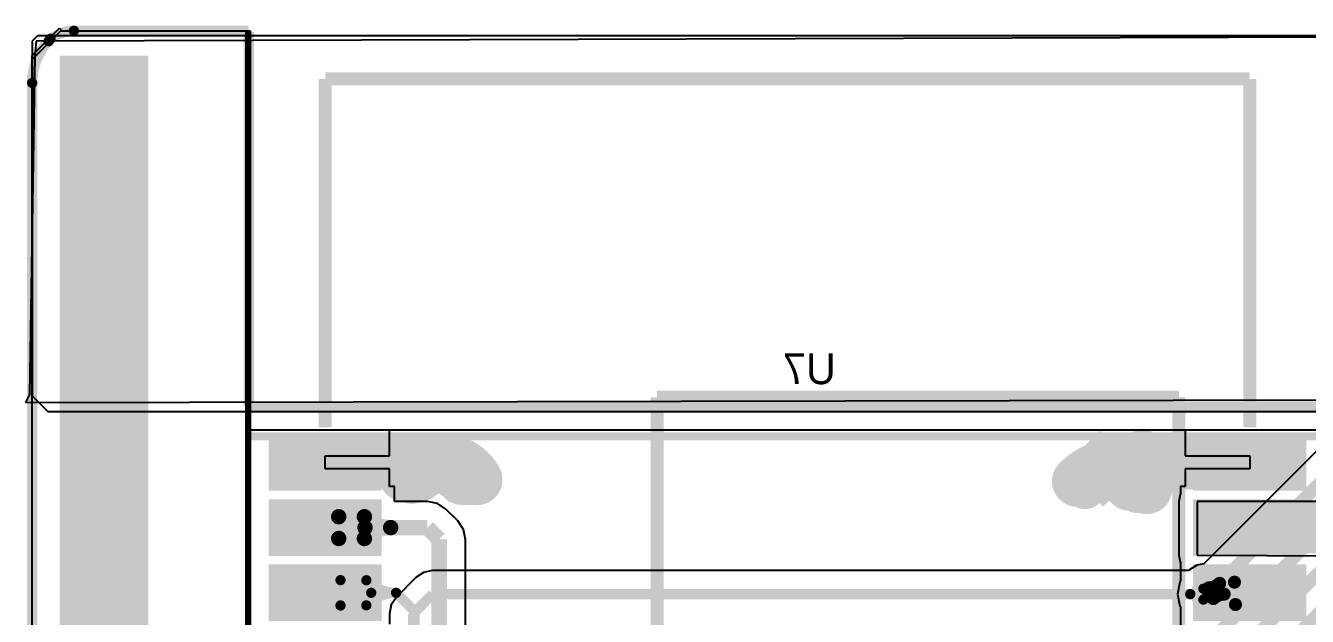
# Model space of a CAD drawing. Extents: x 81 to 196, y 150 to 213.
# Drawn here: x 81.47 to 106.42, y 201.64 to 213.15 of the extents above; entities that cross this region are included whole.
import ezdxf

# ---------------------------------------------------------------- set-up
doc = ezdxf.new("R2010")
doc.units = 0
doc.header["$MEASUREMENT"] = 0
for name, color, linetype in [('BOTTOMLAYER', 5, 'CONTINUOUS'), ('BOTTOMOVERLAY', 54, 'CONTINUOUS'), ('BOTTOMPASTE', 16, 'CONTINUOUS'), ('BOTTOMSOLDER', 6, 'CONTINUOUS'), ('KEEPOUTLAYER', 6, 'CONTINUOUS'), ('MULTILAYER', 9, 'CONTINUOUS'), ('TOPLAYER', 1, 'CONTINUOUS')]:
    doc.layers.add(name, color=color, linetype=linetype)

msp = doc.modelspace()

# ---------------------------------------------------------------- linework, layer by layer
at = {"layer": 'BOTTOMLAYER'}
for p, q in [((81.594574, 212.486626), (82.153374, 213.045426)), ((107.045374, 212.918426), (81.670774, 212.842226)), ((82.153374, 213.045426), (85.836374, 213.045426)), ((85.836374, 213.045426), (85.836374, 149.951826)), ((81.670774, 212.842226), (81.645374, 212.562826)), ((81.645374, 212.562826), (81.543774, 205.958826)), ((81.594574, 150.612226), (81.594574, 212.486626)), ((81.543774, 205.958826), (81.467574, 205.806426)), ((81.467574, 205.806426), (107.019974, 205.857226)), ((88.55519, 204.765026), (88.55519, 205.271411)), ((88.55519, 205.271411), (104.047158, 205.271411)), ((104.047158, 205.271411), (104.047158, 204.765026)), ((87.301192, 204.765026), (88.55519, 204.765026)), ((87.301192, 204.511026), (87.301192, 204.765026)), ((104.047158, 204.765026), (105.301156, 204.765026)), ((105.301156, 204.765026), (105.301156, 204.511026)), ((88.55519, 204.511026), (87.301192, 204.511026)), ((88.55519, 204.168012), (88.55519, 204.511026)), ((105.301156, 204.511026), (104.047158, 204.511026)), ((104.047158, 204.511026), (104.047158, 204.168062)), ((88.651189, 204.168012), (88.55519, 204.168012)), ((88.651189, 203.877822), (88.651189, 204.168012)), ((104.047158, 204.168062), (103.951159, 204.168062)), ((103.951159, 204.168062), (103.951159, 204.01869)), ((103.947082, 204.012589), (103.919917, 203.876026)), ((103.951159, 204.01869), (103.947082, 204.012589)), ((89.290774, 203.877822), (88.651189, 203.877822)), ((89.453499, 203.845455), (89.290774, 203.877822)), ((89.485866, 203.839016), (89.453499, 203.845455)), ((89.651253, 203.728505), (89.485866, 203.839016)), ((89.879853, 203.499905), (89.651253, 203.728505)), ((103.919917, 203.876026), (103.919917, 202.834626)), ((107.883574, 203.876026), (104.276774, 203.876026)), ((104.276774, 203.876026), (104.276774, 202.834626)), ((89.879853, 203.499905), (89.879856, 203.499908)), ((89.879856, 203.499908), (89.879853, 203.499905)), ((89.990364, 203.334516), (89.879853, 203.499905)), ((90.02917, 203.139426), (89.990364, 203.334516)), ((90.02917, 199.769189), (90.02917, 203.139426)), ((103.919917, 202.834626), (103.933285, 202.767418)), ((103.933285, 202.767418), (103.94613, 202.700387)), ((103.94613, 202.700387), (103.946833, 202.69932)), ((103.946833, 202.69932), (103.947082, 202.698063)), ((103.947082, 202.698063), (103.951159, 202.691962)), ((103.951159, 202.691962), (103.951159, 202.323156)), ((104.276774, 202.834626), (107.883574, 202.809226)), ((103.940186, 202.306735), (103.89362, 202.072626)), ((103.951159, 202.323156), (103.940186, 202.306735)), ((103.89362, 202.072626), (103.940186, 201.838517)), ((103.940186, 201.838517), (103.951159, 201.822096)), ((103.951159, 201.822096), (103.951159, 199.908452))]:
    msp.add_line(p, q, dxfattribs=at)
for points, const_width in [([(102.728187, 204.612626, -0.198912), (102.027152, 204.903004)], 1.000001), ([(102.728187, 204.612626, -0.198912), (102.027152, 204.903004)], 1.000001), ([(88.365041, 204.688826, -0.198912), (89.127396, 204.373048)], 1.000001), ([(88.844552, 204.373048, -0.198912), (89.606907, 204.688826)], 1.000001), ([(89.39592, 204.688826, -0.198912), (90.219596, 204.347648)], 1.000001), ([(89.595587, 204.688826, -0.271254), (90.252598, 204.304085)], 1.000001), ([(103.351396, 204.852204, -0.198912), (102.773003, 204.612626)], 1.000001), ([(103.646945, 204.612626, -0.198912), (103.068552, 204.852204)], 1.000001), ([(88.867803, 204.392982, -0.370001), (89.976556, 204.307841)], 1.000001), ([(101.950952, 204.271448, -0.198912), (102.774628, 204.612626)], 1.000001), ([(101.950952, 204.271448, -0.198912), (102.774628, 204.612626)], 1.000001), ([(102.574997, 204.612626, -0.305049), (103.293624, 204.129211)], 1.000001), ([(102.966952, 204.195248, -0.198912), (103.974593, 204.612626)], 1.000001), ([(88.075448, 203.368026, -0.198912), (87.563295, 203.580167)], 0.299999), ([(88.075448, 203.368026, -0.198912), (87.563295, 203.580167)], 0.299999), ([(88.075448, 203.368026, -0.198912), (87.563295, 203.580167)], 0.299999), ([(88.075448, 203.368026, -0.198912), (87.563295, 203.580167)], 0.299999), ([(88.075448, 203.368026, -0.198912), (87.563295, 203.580167)], 0.299999), ([(88.075448, 203.368026, -0.198912), (87.563295, 203.580167)], 0.299999), ([(88.075448, 203.368026, -0.198912), (87.563295, 203.580167)], 0.299999), ([(88.075448, 203.368026, -0.198912), (87.563295, 203.580167)], 0.299999), ([(88.575447, 203.368026, -0.198912), (88.063294, 203.580167)], 0.299999), ([(88.575447, 203.368026, -0.198912), (88.063294, 203.580167)], 0.299999), ([(87.563295, 203.155885, -0.198912), (88.075448, 203.368026)], 0.299999), ([(87.563295, 203.155885, -0.198912), (88.075448, 203.368026)], 0.299999), ([(87.563295, 203.155885, -0.198912), (88.075448, 203.368026)], 0.299999), ([(87.563295, 203.155885, -0.198912), (88.075448, 203.368026)], 0.299999), ([(87.563295, 203.155885, -0.198912), (88.075448, 203.368026)], 0.299999), ([(87.563295, 203.155885, -0.198912), (88.075448, 203.368026)], 0.299999), ([(87.563295, 203.155885, -0.198912), (88.075448, 203.368026)], 0.299999), ([(87.563295, 203.155885, -0.198912), (88.075448, 203.368026)], 0.299999), ([(88.063294, 203.155885, -0.198912), (88.575447, 203.368026)], 0.299999), ([(88.063294, 203.155885, -0.198912), (88.575447, 203.368026)], 0.299999), ([(88.196158, 202.098026, -0.198912), (87.598649, 202.345521)], 0.2), ([(88.196158, 202.098026, -0.198912), (87.598649, 202.345521)], 0.2), ([(88.196158, 202.098026, -0.198912), (87.598649, 202.345521)], 0.2), ([(88.196158, 202.098026, -0.198912), (87.598649, 202.345521)], 0.2), ([(88.196158, 202.098026, -0.198912), (87.598649, 202.345521)], 0.2), ([(88.196158, 202.098026, -0.198912), (87.598649, 202.345521)], 0.2), ([(88.196158, 202.098026, -0.198912), (87.598649, 202.345521)], 0.2), ([(88.196158, 202.098026, -0.198912), (87.598649, 202.345521)], 0.2), ([(88.681121, 202.098026, -0.202235), (88.10179, 202.342341)], 0.2), ([(88.681121, 202.098026, -0.202235), (88.10179, 202.342341)], 0.2), ([(105.003455, 202.3053, -0.22207), (104.505415, 202.072626)], 0.254), ([(105.003455, 202.3053, -0.22207), (104.505415, 202.072626)], 0.254), ([(105.003455, 202.3053, -0.22207), (104.505415, 202.072626)], 0.254), ([(105.003455, 202.3053, -0.22207), (104.505415, 202.072626)], 0.254), ([(105.003455, 202.3053, -0.22207), (104.505415, 202.072626)], 0.254), ([(105.003455, 202.3053, -0.22207), (104.505415, 202.072626)], 0.254), ([(105.003455, 202.3053, -0.22207), (104.505415, 202.072626)], 0.254), ([(105.003455, 202.3053, -0.22207), (104.505415, 202.072626)], 0.254), ([(87.598649, 201.850531, -0.198912), (88.196158, 202.098026)], 0.2), ([(87.598649, 201.850531, -0.198912), (88.196158, 202.098026)], 0.2), ([(87.598649, 201.850531, -0.198912), (88.196158, 202.098026)], 0.2), ([(87.598649, 201.850531, -0.198912), (88.196158, 202.098026)], 0.2), ([(87.598649, 201.850531, -0.198912), (88.196158, 202.098026)], 0.2), ([(87.598649, 201.850531, -0.198912), (88.196158, 202.098026)], 0.2), ([(87.598649, 201.850531, -0.198912), (88.196158, 202.098026)], 0.2), ([(87.598649, 201.850531, -0.198912), (88.196158, 202.098026)], 0.2), ([(88.10179, 201.853711, -0.202235), (88.681121, 202.098026)], 0.2), ([(88.10179, 201.853711, -0.202235), (88.681121, 202.098026)], 0.2), ([(104.532697, 202.072626, -0.198912), (105.02279, 201.869622)], 0.254), ([(104.532697, 202.072626, -0.198912), (105.02279, 201.869622)], 0.254), ([(104.532697, 202.072626, -0.198912), (105.02279, 201.869622)], 0.254), ([(104.532697, 202.072626, -0.198912), (105.02279, 201.869622)], 0.254), ([(104.532697, 202.072626, -0.198912), (105.02279, 201.869622)], 0.254), ([(104.532697, 202.072626, -0.198912), (105.02279, 201.869622)], 0.254), ([(104.532697, 202.072626, -0.198912), (105.02279, 201.869622)], 0.254), ([(104.532697, 202.072626, -0.198912), (105.02279, 201.869622)], 0.254), ([(104.80232, 202.072626, -0.198912), (104.592349, 202.159601)], 0.254), ([(104.80232, 202.072626, -0.198912), (104.592349, 202.159601)], 0.254), ([(104.80232, 202.072626, -0.198912), (104.592349, 202.159601)], 0.254), ([(104.80232, 202.072626, -0.198912), (104.592349, 202.159601)], 0.254), ([(104.80232, 202.072626, -0.198912), (104.592349, 202.159601)], 0.254), ([(104.80232, 202.072626, -0.198912), (104.592349, 202.159601)], 0.254), ([(104.80232, 202.072626, -0.198912), (104.592349, 202.159601)], 0.254), ([(104.80232, 202.072626, -0.198912), (104.592349, 202.159601)], 0.254), ([(104.80232, 202.072626, -0.198912), (104.592349, 202.159601)], 0.254), ([(104.80232, 202.072626, -0.198912), (104.592349, 202.159601)], 0.254), ([(104.592349, 201.985651, -0.198912), (104.80232, 202.072626)], 0.254), ([(104.592349, 201.985651, -0.198912), (104.80232, 202.072626)], 0.254), ([(104.592349, 201.985651, -0.198912), (104.80232, 202.072626)], 0.254), ([(104.592349, 201.985651, -0.198912), (104.80232, 202.072626)], 0.254), ([(104.592349, 201.985651, -0.198912), (104.80232, 202.072626)], 0.254), ([(104.592349, 201.985651, -0.198912), (104.80232, 202.072626)], 0.254), ([(104.592349, 201.985651, -0.198912), (104.80232, 202.072626)], 0.254), ([(104.592349, 201.985651, -0.198912), (104.80232, 202.072626)], 0.254), ([(104.592349, 201.985651, -0.198912), (104.80232, 202.072626)], 0.254), ([(104.592349, 201.985651, -0.198912), (104.80232, 202.072626)], 0.254)]:
    msp.add_lwpolyline(points, format="xyb", dxfattribs=dict(at, const_width=const_width))
for points, const_width in [([(89.595574, 204.688826), (86.801574, 204.688826)], 1.000001), ([(90.078174, 204.206226), (89.595574, 204.688826)], 1.000001), ([(102.092374, 204.130026), (102.574974, 204.612626)], 1.000001), ([(105.800774, 204.612626), (102.574974, 204.612626)], 1.000001), ([(108.975774, 203.368026), (104.987974, 203.368026)], 1.000001), ([(89.290774, 203.368026), (86.801168, 203.368026)], 0.299999), ([(89.519374, 203.139426), (89.290774, 203.368026)], 0.299999), ([(89.519374, 199.558026), (89.519374, 203.139426)], 0.299999), ([(88.681174, 202.098026), (87.301192, 202.098026)], 0.2), ([(89.036774, 201.742426), (88.681174, 202.098026)], 0.2), ([(105.77578, 202.072626), (104.505374, 202.072626)], 0.254), ([(89.036774, 198.948426), (89.036774, 201.742426)], 0.2)]:
    msp.add_lwpolyline(points, dxfattribs=dict(at, const_width=const_width))
for points, const_width in [([(88.365041, 204.438826, 1), (88.365041, 204.938825, 1)], 0.499999), ([(89.39592, 204.438826, 1), (89.39592, 204.938825, 1)], 0.499999), ([(89.595587, 204.438826, 1), (89.595587, 204.938825, 1)], 0.499999), ([(89.606907, 204.438826, 1), (89.606907, 204.938825, 1)], 0.499999), ([(103.209974, 204.843626, 1), (103.209974, 205.143626, 1)], 0.299999), ([(88.867803, 204.142983, 1), (88.867803, 204.642982, 1)], 0.499999), ([(102.574997, 204.362626, 1), (102.574997, 204.862625, 1)], 0.499999), ([(102.728187, 204.362626, 1), (102.728187, 204.862625, 1)], 0.499999), ([(102.728187, 204.362626, 1), (102.728187, 204.862625, 1)], 0.499999), ([(102.773003, 204.362626, 1), (102.773003, 204.862625, 1)], 0.499999), ([(102.774628, 204.362626, 1), (102.774628, 204.862625, 1)], 0.499999), ([(102.774628, 204.362626, 1), (102.774628, 204.862625, 1)], 0.499999), ([(103.646945, 204.362626, 1), (103.646945, 204.862625, 1)], 0.499999), ([(103.974593, 204.362626, 1), (103.974593, 204.862625, 1)], 0.499999), ([(104.047158, 204.615026, 1), (104.047158, 204.915026, 1)], 0.299999), ([(88.844552, 204.123049, 1), (88.844552, 204.623048, 1)], 0.499999), ([(89.127396, 204.123049, 1), (89.127396, 204.623048, 1)], 0.499999), ([(89.976556, 204.057842, 1), (89.976556, 204.557841, 1)], 0.499999), ([(90.219596, 204.097649, 1), (90.219596, 204.597648, 1)], 0.499999), ([(90.252598, 204.054085, 1), (90.252598, 204.554084, 1)], 0.499999), ([(101.950952, 204.021449, 1), (101.950952, 204.521448, 1)], 0.499999), ([(101.950952, 204.021449, 1), (101.950952, 204.521448, 1)], 0.499999), ([(102.966952, 203.945249, 1), (102.966952, 204.445248, 1)], 0.499999), ([(88.985974, 204.081626, 1), (88.985974, 204.381626, 1)], 0.299999), ([(90.078174, 204.056226, 1), (90.078174, 204.356226, 1)], 0.299999), ([(102.092374, 203.980026, 1), (102.092374, 204.280026, 1)], 0.299999), ([(103.293624, 203.879211, 1), (103.293624, 204.37921, 1)], 0.499999), ([(103.108374, 203.903826, 1), (103.108374, 204.203826, 1)], 0.299999), ([(87.563295, 203.505168, 1), (87.563295, 203.655165, 1)], 0.15), ([(87.563295, 203.505168, 1), (87.563295, 203.655165, 1)], 0.15), ([(87.563295, 203.505168, 1), (87.563295, 203.655165, 1)], 0.15), ([(87.563295, 203.505168, 1), (87.563295, 203.655165, 1)], 0.15), ([(87.563295, 203.505168, 1), (87.563295, 203.655165, 1)], 0.15), ([(87.563295, 203.505168, 1), (87.563295, 203.655165, 1)], 0.15), ([(87.563295, 203.505168, 1), (87.563295, 203.655165, 1)], 0.15), ([(87.563295, 203.505168, 1), (87.563295, 203.655165, 1)], 0.15), ([(88.063294, 203.505168, 1), (88.063294, 203.655165, 1)], 0.15), ([(88.063294, 203.505168, 1), (88.063294, 203.655165, 1)], 0.15), ([(88.075448, 203.293027, 1), (88.075448, 203.443025, 1)], 0.15), ([(88.075448, 203.293027, 1), (88.075448, 203.443025, 1)], 0.15), ([(88.075448, 203.293027, 1), (88.075448, 203.443025, 1)], 0.15), ([(88.075448, 203.293027, 1), (88.075448, 203.443025, 1)], 0.15), ([(88.075448, 203.293027, 1), (88.075448, 203.443025, 1)], 0.15), ([(88.075448, 203.293027, 1), (88.075448, 203.443025, 1)], 0.15), ([(88.075448, 203.293027, 1), (88.075448, 203.443025, 1)], 0.15), ([(88.075448, 203.293027, 1), (88.075448, 203.443025, 1)], 0.15), ([(88.075448, 203.293027, 1), (88.075448, 203.443025, 1)], 0.15), ([(88.075448, 203.293027, 1), (88.075448, 203.443025, 1)], 0.15), ([(88.075448, 203.293027, 1), (88.075448, 203.443025, 1)], 0.15), ([(88.075448, 203.293027, 1), (88.075448, 203.443025, 1)], 0.15), ([(88.075448, 203.293027, 1), (88.075448, 203.443025, 1)], 0.15), ([(88.075448, 203.293027, 1), (88.075448, 203.443025, 1)], 0.15), ([(88.075448, 203.293027, 1), (88.075448, 203.443025, 1)], 0.15), ([(88.075448, 203.293027, 1), (88.075448, 203.443025, 1)], 0.15), ([(88.575447, 203.293027, 1), (88.575447, 203.443025, 1)], 0.15), ([(88.575447, 203.293027, 1), (88.575447, 203.443025, 1)], 0.15), ([(88.575447, 203.293027, 1), (88.575447, 203.443025, 1)], 0.15), ([(88.575447, 203.293027, 1), (88.575447, 203.443025, 1)], 0.15), ([(87.563295, 203.080887, 1), (87.563295, 203.230884, 1)], 0.15), ([(87.563295, 203.080887, 1), (87.563295, 203.230884, 1)], 0.15), ([(87.563295, 203.080887, 1), (87.563295, 203.230884, 1)], 0.15), ([(87.563295, 203.080887, 1), (87.563295, 203.230884, 1)], 0.15), ([(87.563295, 203.080887, 1), (87.563295, 203.230884, 1)], 0.15), ([(87.563295, 203.080887, 1), (87.563295, 203.230884, 1)], 0.15), ([(87.563295, 203.080887, 1), (87.563295, 203.230884, 1)], 0.15), ([(87.563295, 203.080887, 1), (87.563295, 203.230884, 1)], 0.15), ([(88.063294, 203.080887, 1), (88.063294, 203.230884, 1)], 0.15), ([(88.063294, 203.080887, 1), (88.063294, 203.230884, 1)], 0.15), ([(87.598649, 202.295521, 1), (87.598649, 202.395521, 1)], 0.1), ([(87.598649, 202.295521, 1), (87.598649, 202.395521, 1)], 0.1), ([(87.598649, 202.295521, 1), (87.598649, 202.395521, 1)], 0.1), ([(87.598649, 202.295521, 1), (87.598649, 202.395521, 1)], 0.1), ([(87.598649, 202.295521, 1), (87.598649, 202.395521, 1)], 0.1), ([(87.598649, 202.295521, 1), (87.598649, 202.395521, 1)], 0.1), ([(87.598649, 202.295521, 1), (87.598649, 202.395521, 1)], 0.1), ([(87.598649, 202.295521, 1), (87.598649, 202.395521, 1)], 0.1), ([(88.10179, 202.292341, 1), (88.10179, 202.392341, 1)], 0.1), ([(88.10179, 202.292341, 1), (88.10179, 202.392341, 1)], 0.1), ([(105.003455, 202.2418, 1), (105.003455, 202.3688, 1)], 0.127), ([(105.003455, 202.2418, 1), (105.003455, 202.3688, 1)], 0.127), ([(105.003455, 202.2418, 1), (105.003455, 202.3688, 1)], 0.127), ([(105.003455, 202.2418, 1), (105.003455, 202.3688, 1)], 0.127), ([(105.003455, 202.2418, 1), (105.003455, 202.3688, 1)], 0.127), ([(105.003455, 202.2418, 1), (105.003455, 202.3688, 1)], 0.127), ([(105.003455, 202.2418, 1), (105.003455, 202.3688, 1)], 0.127), ([(105.003455, 202.2418, 1), (105.003455, 202.3688, 1)], 0.127), ([(88.196158, 202.048026, 1), (88.196158, 202.148026, 1)], 0.1), ([(88.196158, 202.048026, 1), (88.196158, 202.148026, 1)], 0.1), ([(88.196158, 202.048026, 1), (88.196158, 202.148026, 1)], 0.1), ([(88.196158, 202.048026, 1), (88.196158, 202.148026, 1)], 0.1), ([(88.196158, 202.048026, 1), (88.196158, 202.148026, 1)], 0.1), ([(88.196158, 202.048026, 1), (88.196158, 202.148026, 1)], 0.1), ([(88.196158, 202.048026, 1), (88.196158, 202.148026, 1)], 0.1), ([(88.196158, 202.048026, 1), (88.196158, 202.148026, 1)], 0.1), ([(88.196158, 202.048026, 1), (88.196158, 202.148026, 1)], 0.1), ([(88.196158, 202.048026, 1), (88.196158, 202.148026, 1)], 0.1), ([(88.196158, 202.048026, 1), (88.196158, 202.148026, 1)], 0.1), ([(88.196158, 202.048026, 1), (88.196158, 202.148026, 1)], 0.1), ([(88.196158, 202.048026, 1), (88.196158, 202.148026, 1)], 0.1), ([(88.196158, 202.048026, 1), (88.196158, 202.148026, 1)], 0.1), ([(88.196158, 202.048026, 1), (88.196158, 202.148026, 1)], 0.1), ([(88.196158, 202.048026, 1), (88.196158, 202.148026, 1)], 0.1), ([(88.681121, 202.048026, 1), (88.681121, 202.148026, 1)], 0.1), ([(88.681121, 202.048026, 1), (88.681121, 202.148026, 1)], 0.1), ([(88.681121, 202.048026, 1), (88.681121, 202.148026, 1)], 0.1), ([(88.681121, 202.048026, 1), (88.681121, 202.148026, 1)], 0.1), ([(104.505374, 201.947628, 1), (104.505374, 202.197624, 1)], 0.249999), ([(104.505415, 202.009126, 1), (104.505415, 202.136126, 1)], 0.127), ([(104.505415, 202.009126, 1), (104.505415, 202.136126, 1)], 0.127), ([(104.505415, 202.009126, 1), (104.505415, 202.136126, 1)], 0.127), ([(104.505415, 202.009126, 1), (104.505415, 202.136126, 1)], 0.127), ([(104.505415, 202.009126, 1), (104.505415, 202.136126, 1)], 0.127), ([(104.505415, 202.009126, 1), (104.505415, 202.136126, 1)], 0.127), ([(104.505415, 202.009126, 1), (104.505415, 202.136126, 1)], 0.127), ([(104.505415, 202.009126, 1), (104.505415, 202.136126, 1)], 0.127), ([(104.532697, 202.009126, 1), (104.532697, 202.136126, 1)], 0.127), ([(104.532697, 202.009126, 1), (104.532697, 202.136126, 1)], 0.127), ([(104.532697, 202.009126, 1), (104.532697, 202.136126, 1)], 0.127), ([(104.532697, 202.009126, 1), (104.532697, 202.136126, 1)], 0.127), ([(104.532697, 202.009126, 1), (104.532697, 202.136126, 1)], 0.127), ([(104.532697, 202.009126, 1), (104.532697, 202.136126, 1)], 0.127), ([(104.532697, 202.009126, 1), (104.532697, 202.136126, 1)], 0.127), ([(104.532697, 202.009126, 1), (104.532697, 202.136126, 1)], 0.127), ([(104.592349, 202.096101, 1), (104.592349, 202.223101, 1)], 0.127), ([(104.592349, 202.096101, 1), (104.592349, 202.223101, 1)], 0.127), ([(104.592349, 202.096101, 1), (104.592349, 202.223101, 1)], 0.127), ([(104.592349, 202.096101, 1), (104.592349, 202.223101, 1)], 0.127), ([(104.592349, 202.096101, 1), (104.592349, 202.223101, 1)], 0.127), ([(104.592349, 202.096101, 1), (104.592349, 202.223101, 1)], 0.127), ([(104.592349, 202.096101, 1), (104.592349, 202.223101, 1)], 0.127), ([(104.592349, 202.096101, 1), (104.592349, 202.223101, 1)], 0.127), ([(104.592349, 202.096101, 1), (104.592349, 202.223101, 1)], 0.127), ([(104.592349, 202.096101, 1), (104.592349, 202.223101, 1)], 0.127), ([(104.80232, 202.009126, 1), (104.80232, 202.136126, 1)], 0.127), ([(104.80232, 202.009126, 1), (104.80232, 202.136126, 1)], 0.127), ([(104.80232, 202.009126, 1), (104.80232, 202.136126, 1)], 0.127), ([(104.80232, 202.009126, 1), (104.80232, 202.136126, 1)], 0.127), ([(104.80232, 202.009126, 1), (104.80232, 202.136126, 1)], 0.127), ([(104.80232, 202.009126, 1), (104.80232, 202.136126, 1)], 0.127), ([(104.80232, 202.009126, 1), (104.80232, 202.136126, 1)], 0.127), ([(104.80232, 202.009126, 1), (104.80232, 202.136126, 1)], 0.127), ([(104.80232, 202.009126, 1), (104.80232, 202.136126, 1)], 0.127), ([(104.80232, 202.009126, 1), (104.80232, 202.136126, 1)], 0.127), ([(104.80232, 202.009126, 1), (104.80232, 202.136126, 1)], 0.127), ([(104.80232, 202.009126, 1), (104.80232, 202.136126, 1)], 0.127), ([(104.80232, 202.009126, 1), (104.80232, 202.136126, 1)], 0.127), ([(104.80232, 202.009126, 1), (104.80232, 202.136126, 1)], 0.127), ([(104.80232, 202.009126, 1), (104.80232, 202.136126, 1)], 0.127), ([(104.80232, 202.009126, 1), (104.80232, 202.136126, 1)], 0.127), ([(104.80232, 202.009126, 1), (104.80232, 202.136126, 1)], 0.127), ([(104.80232, 202.009126, 1), (104.80232, 202.136126, 1)], 0.127), ([(104.80232, 202.009126, 1), (104.80232, 202.136126, 1)], 0.127), ([(104.80232, 202.009126, 1), (104.80232, 202.136126, 1)], 0.127), ([(87.598649, 201.800531, 1), (87.598649, 201.900531, 1)], 0.1), ([(87.598649, 201.800531, 1), (87.598649, 201.900531, 1)], 0.1), ([(87.598649, 201.800531, 1), (87.598649, 201.900531, 1)], 0.1), ([(87.598649, 201.800531, 1), (87.598649, 201.900531, 1)], 0.1), ([(87.598649, 201.800531, 1), (87.598649, 201.900531, 1)], 0.1), ([(87.598649, 201.800531, 1), (87.598649, 201.900531, 1)], 0.1), ([(87.598649, 201.800531, 1), (87.598649, 201.900531, 1)], 0.1), ([(87.598649, 201.800531, 1), (87.598649, 201.900531, 1)], 0.1), ([(88.10179, 201.803711, 1), (88.10179, 201.903711, 1)], 0.1), ([(88.10179, 201.803711, 1), (88.10179, 201.903711, 1)], 0.1), ([(104.592349, 201.922151, 1), (104.592349, 202.049151, 1)], 0.127), ([(104.592349, 201.922151, 1), (104.592349, 202.049151, 1)], 0.127), ([(104.592349, 201.922151, 1), (104.592349, 202.049151, 1)], 0.127), ([(104.592349, 201.922151, 1), (104.592349, 202.049151, 1)], 0.127), ([(104.592349, 201.922151, 1), (104.592349, 202.049151, 1)], 0.127), ([(104.592349, 201.922151, 1), (104.592349, 202.049151, 1)], 0.127), ([(104.592349, 201.922151, 1), (104.592349, 202.049151, 1)], 0.127), ([(104.592349, 201.922151, 1), (104.592349, 202.049151, 1)], 0.127), ([(104.592349, 201.922151, 1), (104.592349, 202.049151, 1)], 0.127), ([(104.592349, 201.922151, 1), (104.592349, 202.049151, 1)], 0.127), ([(105.02279, 201.806122, 1), (105.02279, 201.933122, 1)], 0.127), ([(105.02279, 201.806122, 1), (105.02279, 201.933122, 1)], 0.127), ([(105.02279, 201.806122, 1), (105.02279, 201.933122, 1)], 0.127), ([(105.02279, 201.806122, 1), (105.02279, 201.933122, 1)], 0.127), ([(105.02279, 201.806122, 1), (105.02279, 201.933122, 1)], 0.127), ([(105.02279, 201.806122, 1), (105.02279, 201.933122, 1)], 0.127), ([(105.02279, 201.806122, 1), (105.02279, 201.933122, 1)], 0.127), ([(105.02279, 201.806122, 1), (105.02279, 201.933122, 1)], 0.127)]:
    msp.add_lwpolyline(points, format="xyb", close=True, dxfattribs=dict(at, const_width=const_width))
for points in [[(83.855174, 150.790026), (83.855174, 212.562826), (82.127974, 150.790026), (82.127974, 212.562826)], [(86.301194, 204.188014), (88.30119, 204.188014), (86.301194, 205.088038), (88.30119, 205.088038)], [(104.301158, 204.188014), (106.301154, 204.188014), (104.301158, 205.088038), (106.301154, 205.088038)], [(86.301194, 202.918014), (88.30119, 202.918014), (86.301194, 203.818038), (88.30119, 203.818038)], [(104.301158, 202.918014), (106.301154, 202.918014), (104.301158, 203.818038), (106.301154, 203.818038)], [(86.301194, 201.648014), (88.30119, 201.648014), (86.301194, 202.548038), (88.30119, 202.548038)], [(104.301158, 201.648014), (106.301154, 201.648014), (104.301158, 202.548038), (106.301154, 202.548038)]]:
    msp.add_solid(points, dxfattribs=at)
at = {"layer": 'BOTTOMOVERLAY'}
for points, const_width in [([(85.785574, 149.951826), (85.785574, 213.045426)], 0.1), ([(105.301181, 212.108014), (87.301167, 212.108014)], 0.254), ([(87.301167, 205.319178), (87.301167, 212.108014)], 0.254), ([(105.301181, 205.319178), (105.301181, 212.108014)], 0.254), ([(103.921174, 205.908026), (93.761174, 205.908026)], 0.254), ([(93.761174, 200.828026), (93.761174, 205.908026)], 0.254), ([(103.921174, 181.778026), (103.921174, 205.908026)], 0.254), ([(106.715174, 205.146026), (85.836374, 205.146026)], 0.15)]:
    msp.add_lwpolyline(points, dxfattribs=dict(at, const_width=const_width))
at = {"layer": 'BOTTOMPASTE'}
for points in [[(83.855174, 150.790026), (83.855174, 212.562826), (82.127974, 150.790026), (82.127974, 212.562826)], [(86.301194, 204.188014), (88.30119, 204.188014), (86.301194, 205.088038), (88.30119, 205.088038)], [(104.301158, 204.188014), (106.301154, 204.188014), (104.301158, 205.088038), (106.301154, 205.088038)], [(86.301194, 202.918014), (88.30119, 202.918014), (86.301194, 203.818038), (88.30119, 203.818038)], [(104.301158, 202.918014), (106.301154, 202.918014), (104.301158, 203.818038), (106.301154, 203.818038)], [(86.301194, 201.648014), (88.30119, 201.648014), (86.301194, 202.548038), (88.30119, 202.548038)], [(104.301158, 201.648014), (106.301154, 201.648014), (104.301158, 202.548038), (106.301154, 202.548038)]]:
    msp.add_solid(points, dxfattribs=at)
at = {"layer": 'BOTTOMSOLDER'}
for points, const_width in [([(104.047158, 204.564226, 1), (104.047158, 204.965826, 1)], 0.401599), ([(88.985974, 204.030826, 1), (88.985974, 204.432426, 1)], 0.401599), ([(90.078174, 204.005426, 1), (90.078174, 204.407026, 1)], 0.401599), ([(102.092374, 203.929226, 1), (102.092374, 204.330826, 1)], 0.401599), ([(103.108374, 203.853026, 1), (103.108374, 204.254626, 1)], 0.401599), ([(104.505374, 201.896828, 1), (104.505374, 202.248424, 1)], 0.351599)]:
    msp.add_lwpolyline(points, format="xyb", close=True, dxfattribs=dict(at, const_width=const_width))
for points in [[(83.855174, 150.790026), (83.855174, 212.562826), (82.127974, 150.790026), (82.127974, 212.562826)], [(86.199594, 204.086414), (88.40279, 204.086414), (86.199594, 205.189638), (88.40279, 205.189638)], [(104.199558, 204.086414), (106.402754, 204.086414), (104.199558, 205.189638), (106.402754, 205.189638)], [(86.199594, 202.816414), (88.40279, 202.816414), (86.199594, 203.919638), (88.40279, 203.919638)], [(104.199558, 202.816414), (106.402754, 202.816414), (104.199558, 203.919638), (106.402754, 203.919638)], [(86.199594, 201.546414), (88.40279, 201.546414), (86.199594, 202.649638), (88.40279, 202.649638)], [(104.199558, 201.546414), (106.402754, 201.546414), (104.199558, 202.649638), (106.402754, 202.649638)]]:
    msp.add_solid(points, dxfattribs=at)
at = {"layer": 'KEEPOUTLAYER', "const_width": 0.2}
for points in [[(81.916806, 212.842226, -0.198912), (82.407374, 213.045426)], [(81.594574, 212.029426, -0.198912), (81.950174, 212.887921)]]:
    msp.add_lwpolyline(points, format="xyb", dxfattribs=at)
at = {"layer": 'KEEPOUTLAYER'}
for points, const_width in [([(85.810974, 213.045426), (82.407374, 213.045426)], 0.2), ([(85.810974, 205.730226), (85.810974, 213.020026)], 0.2), ([(85.810974, 213.020026), (85.810974, 213.045426)], 0.1), ([(81.594574, 211.724626), (81.594574, 212.186931)], 0.2), ([(81.594574, 190.795026), (81.594574, 211.724626)], 0.2), ([(106.715174, 205.730226), (85.810974, 205.730226)], 0.2)]:
    msp.add_lwpolyline(points, dxfattribs=dict(at, const_width=const_width))
at = {"layer": 'KEEPOUTLAYER', "const_width": 0.1}
for points in [[(82.407374, 212.995426, 1), (82.407374, 213.095426, 1)], [(81.916806, 212.792226, 1), (81.916806, 212.892226, 1)], [(81.950174, 212.837921, 1), (81.950174, 212.93792, 1)], [(81.594574, 211.979426, 1), (81.594574, 212.079426, 1)]]:
    msp.add_lwpolyline(points, format="xyb", close=True, dxfattribs=at)
at = {"layer": 'MULTILAYER', "const_width": 0.249999}
msp.add_lwpolyline([(104.505374, 201.947628, 1), (104.505374, 202.197624, 1)], format="xyb", close=True, dxfattribs=at)
at = {"layer": 'TOPLAYER'}
for p, q in [((81.594574, 212.562826), (82.127974, 213.096226)), ((81.696174, 212.943826), (81.594574, 212.842226)), ((107.070774, 212.943826), (81.696174, 212.943826)), ((82.127974, 213.096226), (82.178774, 213.045426)), ((82.178774, 213.045426), (85.785574, 213.045426)), ((85.785574, 213.045426), (85.785574, 149.926426)), ((81.594574, 212.842226), (81.594574, 205.933426)), ((81.594574, 150.612226), (81.594574, 212.562826)), ((81.594574, 205.933426), (81.899374, 205.628626)), ((81.899374, 205.628626), (106.689774, 205.628626)), ((85.785574, 205.250565), (85.810977, 205.271411)), ((85.785574, 201.10532), (85.785574, 205.250565)), ((85.810977, 205.271411), (106.715174, 205.271411)), ((106.936469, 205.191515), (104.410452, 202.6655)), ((104.410452, 202.6655), (104.271265, 202.637814)), ((89.067942, 202.397058), (88.686942, 202.016058)), ((89.216791, 202.496516), (89.067942, 202.397058)), ((89.392369, 202.531441), (89.216791, 202.496516)), ((89.392371, 202.531444), (89.392369, 202.531441)), ((89.392371, 202.531441), (89.392371, 202.531444)), ((89.392374, 202.531441), (89.392371, 202.531441)), ((89.392377, 202.531447), (89.392374, 202.531441)), ((89.392379, 202.531441), (89.392377, 202.531447)), ((104.11207, 202.531441), (89.392379, 202.531441)), ((104.271265, 202.637814), (104.11207, 202.531441)), ((88.686942, 202.016058), (88.587484, 201.867209)), ((88.587484, 201.867209), (88.552559, 201.691626)), ((88.552559, 201.691626), (88.552559, 201.489676))]:
    msp.add_line(p, q, dxfattribs=at)
for points, const_width in [([(104.505374, 202.072626), (107.451774, 205.019026)], 0.254), ([(103.794174, 200.421626), (108.035974, 204.663426)], 0.254), ([(104.505374, 200.345426), (108.6237, 204.463752)], 0.254), ([(105.318174, 200.370826), (109.255174, 204.307826)], 0.254), ([(89.011374, 201.691626), (89.392374, 202.072626)], 0.2), ([(104.505374, 202.072626), (89.392374, 202.072626)], 0.2), ([(89.011374, 199.253226), (89.011374, 201.691626)], 0.2)]:
    msp.add_lwpolyline(points, dxfattribs=dict(at, const_width=const_width))
for points, const_width in [([(104.715346, 202.2826, -0.198912), (104.505374, 202.195625)], 0.254), ([(104.715346, 202.2826, -0.198912), (104.505374, 202.195625)], 0.254), ([(104.715346, 202.2826, -0.198912), (104.505374, 202.195625)], 0.254), ([(104.715346, 202.2826, -0.198912), (104.505374, 202.195625)], 0.254), ([(104.715346, 202.2826, -0.198912), (104.505374, 202.195625)], 0.254), ([(104.715346, 202.2826, -0.198912), (104.505374, 202.195625)], 0.254), ([(104.715346, 202.2826, -0.198912), (104.505374, 202.195625)], 0.254), ([(104.715346, 202.2826, -0.198912), (104.505374, 202.195625)], 0.254), ([(104.715346, 202.2826, -0.198912), (104.505374, 202.195625)], 0.254), ([(104.715346, 202.2826, -0.198912), (104.505374, 202.195625)], 0.254), ([(104.628374, 202.072626, -0.198912), (104.715348, 202.282598)], 0.254), ([(104.628374, 202.072626, -0.198912), (104.715348, 202.282598)], 0.254), ([(104.628374, 202.072626, -0.198912), (104.715348, 202.282598)], 0.254), ([(104.628374, 202.072626, -0.198912), (104.715348, 202.282598)], 0.254), ([(104.628374, 202.072626, -0.198912), (104.715348, 202.282598)], 0.254), ([(104.628374, 202.072626, -0.198912), (104.715348, 202.282598)], 0.254), ([(104.628374, 202.072626, -0.198912), (104.715348, 202.282598)], 0.254), ([(104.628374, 202.072626, -0.198912), (104.715348, 202.282598)], 0.254), ([(104.628374, 202.072626, -0.198912), (104.715348, 202.282598)], 0.254), ([(104.628374, 202.072626, -0.198912), (104.715348, 202.282598)], 0.254), ([(104.399309, 202.178691, -0.198912), (104.143244, 202.072626)], 0.2), ([(104.399309, 202.178691, -0.198912), (104.143244, 202.072626)], 0.2), ([(104.399309, 202.178691, -0.198912), (104.143244, 202.072626)], 0.2), ([(104.399309, 202.178691, -0.198912), (104.143244, 202.072626)], 0.2), ([(104.399309, 202.178691, -0.198912), (104.143244, 202.072626)], 0.2), ([(104.399309, 202.178691, -0.198912), (104.143244, 202.072626)], 0.2), ([(104.399309, 202.178691, -0.198912), (104.143244, 202.072626)], 0.2), ([(104.399309, 202.178691, -0.198912), (104.143244, 202.072626)], 0.2), ([(104.399309, 202.178691, -0.198912), (104.143244, 202.072626)], 0.2), ([(104.399309, 202.178691, -0.198912), (104.143244, 202.072626)], 0.2), ([(104.143244, 202.072626, -0.198912), (104.399309, 201.966561)], 0.2), ([(104.143244, 202.072626, -0.198912), (104.399309, 201.966561)], 0.2), ([(104.143244, 202.072626, -0.198912), (104.399309, 201.966561)], 0.2), ([(104.143244, 202.072626, -0.198912), (104.399309, 201.966561)], 0.2), ([(104.143244, 202.072626, -0.198912), (104.399309, 201.966561)], 0.2), ([(104.143244, 202.072626, -0.198912), (104.399309, 201.966561)], 0.2), ([(104.143244, 202.072626, -0.198912), (104.399309, 201.966561)], 0.2), ([(104.143244, 202.072626, -0.198912), (104.399309, 201.966561)], 0.2), ([(104.143244, 202.072626, -0.198912), (104.399309, 201.966561)], 0.2), ([(104.143244, 202.072626, -0.198912), (104.399309, 201.966561)], 0.2)]:
    msp.add_lwpolyline(points, format="xyb", dxfattribs=dict(at, const_width=const_width))
for points, const_width in [([(104.715346, 202.2191, 1), (104.715346, 202.3461, 1)], 0.127), ([(104.715346, 202.2191, 1), (104.715346, 202.3461, 1)], 0.127), ([(104.715346, 202.2191, 1), (104.715346, 202.3461, 1)], 0.127), ([(104.715346, 202.2191, 1), (104.715346, 202.3461, 1)], 0.127), ([(104.715346, 202.2191, 1), (104.715346, 202.3461, 1)], 0.127), ([(104.715346, 202.2191, 1), (104.715346, 202.3461, 1)], 0.127), ([(104.715346, 202.2191, 1), (104.715346, 202.3461, 1)], 0.127), ([(104.715346, 202.2191, 1), (104.715346, 202.3461, 1)], 0.127), ([(104.715346, 202.2191, 1), (104.715346, 202.3461, 1)], 0.127), ([(104.715346, 202.2191, 1), (104.715346, 202.3461, 1)], 0.127), ([(104.715348, 202.219098, 1), (104.715348, 202.346098, 1)], 0.127), ([(104.715348, 202.219098, 1), (104.715348, 202.346098, 1)], 0.127), ([(104.715348, 202.219098, 1), (104.715348, 202.346098, 1)], 0.127), ([(104.715348, 202.219098, 1), (104.715348, 202.346098, 1)], 0.127), ([(104.715348, 202.219098, 1), (104.715348, 202.346098, 1)], 0.127), ([(104.715348, 202.219098, 1), (104.715348, 202.346098, 1)], 0.127), ([(104.715348, 202.219098, 1), (104.715348, 202.346098, 1)], 0.127), ([(104.715348, 202.219098, 1), (104.715348, 202.346098, 1)], 0.127), ([(104.715348, 202.219098, 1), (104.715348, 202.346098, 1)], 0.127), ([(104.715348, 202.219098, 1), (104.715348, 202.346098, 1)], 0.127), ([(104.143244, 202.022626, 1), (104.143244, 202.122626, 1)], 0.1), ([(104.143244, 202.022626, 1), (104.143244, 202.122626, 1)], 0.1), ([(104.143244, 202.022626, 1), (104.143244, 202.122626, 1)], 0.1), ([(104.143244, 202.022626, 1), (104.143244, 202.122626, 1)], 0.1), ([(104.143244, 202.022626, 1), (104.143244, 202.122626, 1)], 0.1), ([(104.143244, 202.022626, 1), (104.143244, 202.122626, 1)], 0.1), ([(104.143244, 202.022626, 1), (104.143244, 202.122626, 1)], 0.1), ([(104.143244, 202.022626, 1), (104.143244, 202.122626, 1)], 0.1), ([(104.143244, 202.022626, 1), (104.143244, 202.122626, 1)], 0.1), ([(104.143244, 202.022626, 1), (104.143244, 202.122626, 1)], 0.1), ([(104.143244, 202.022626, 1), (104.143244, 202.122626, 1)], 0.1), ([(104.143244, 202.022626, 1), (104.143244, 202.122626, 1)], 0.1), ([(104.143244, 202.022626, 1), (104.143244, 202.122626, 1)], 0.1), ([(104.143244, 202.022626, 1), (104.143244, 202.122626, 1)], 0.1), ([(104.143244, 202.022626, 1), (104.143244, 202.122626, 1)], 0.1), ([(104.143244, 202.022626, 1), (104.143244, 202.122626, 1)], 0.1), ([(104.143244, 202.022626, 1), (104.143244, 202.122626, 1)], 0.1), ([(104.143244, 202.022626, 1), (104.143244, 202.122626, 1)], 0.1), ([(104.143244, 202.022626, 1), (104.143244, 202.122626, 1)], 0.1), ([(104.143244, 202.022626, 1), (104.143244, 202.122626, 1)], 0.1), ([(104.505374, 201.947628, 1), (104.505374, 202.197624, 1)], 0.249999), ([(104.399309, 202.128691, 1), (104.399309, 202.228691, 1)], 0.1), ([(104.399309, 202.128691, 1), (104.399309, 202.228691, 1)], 0.1), ([(104.399309, 202.128691, 1), (104.399309, 202.228691, 1)], 0.1), ([(104.399309, 202.128691, 1), (104.399309, 202.228691, 1)], 0.1), ([(104.399309, 202.128691, 1), (104.399309, 202.228691, 1)], 0.1), ([(104.399309, 202.128691, 1), (104.399309, 202.228691, 1)], 0.1), ([(104.399309, 202.128691, 1), (104.399309, 202.228691, 1)], 0.1), ([(104.399309, 202.128691, 1), (104.399309, 202.228691, 1)], 0.1), ([(104.399309, 202.128691, 1), (104.399309, 202.228691, 1)], 0.1), ([(104.399309, 202.128691, 1), (104.399309, 202.228691, 1)], 0.1), ([(104.505374, 202.132125, 1), (104.505374, 202.259125, 1)], 0.127), ([(104.505374, 202.132125, 1), (104.505374, 202.259125, 1)], 0.127), ([(104.505374, 202.132125, 1), (104.505374, 202.259125, 1)], 0.127), ([(104.505374, 202.132125, 1), (104.505374, 202.259125, 1)], 0.127), ([(104.505374, 202.132125, 1), (104.505374, 202.259125, 1)], 0.127), ([(104.505374, 202.132125, 1), (104.505374, 202.259125, 1)], 0.127), ([(104.505374, 202.132125, 1), (104.505374, 202.259125, 1)], 0.127), ([(104.505374, 202.132125, 1), (104.505374, 202.259125, 1)], 0.127), ([(104.505374, 202.132125, 1), (104.505374, 202.259125, 1)], 0.127), ([(104.505374, 202.132125, 1), (104.505374, 202.259125, 1)], 0.127), ([(104.628374, 202.009126, 1), (104.628374, 202.136126, 1)], 0.127), ([(104.628374, 202.009126, 1), (104.628374, 202.136126, 1)], 0.127), ([(104.628374, 202.009126, 1), (104.628374, 202.136126, 1)], 0.127), ([(104.628374, 202.009126, 1), (104.628374, 202.136126, 1)], 0.127), ([(104.628374, 202.009126, 1), (104.628374, 202.136126, 1)], 0.127), ([(104.628374, 202.009126, 1), (104.628374, 202.136126, 1)], 0.127), ([(104.628374, 202.009126, 1), (104.628374, 202.136126, 1)], 0.127), ([(104.628374, 202.009126, 1), (104.628374, 202.136126, 1)], 0.127), ([(104.628374, 202.009126, 1), (104.628374, 202.136126, 1)], 0.127), ([(104.628374, 202.009126, 1), (104.628374, 202.136126, 1)], 0.127), ([(104.399309, 201.916561, 1), (104.399309, 202.016561, 1)], 0.1), ([(104.399309, 201.916561, 1), (104.399309, 202.016561, 1)], 0.1), ([(104.399309, 201.916561, 1), (104.399309, 202.016561, 1)], 0.1), ([(104.399309, 201.916561, 1), (104.399309, 202.016561, 1)], 0.1), ([(104.399309, 201.916561, 1), (104.399309, 202.016561, 1)], 0.1), ([(104.399309, 201.916561, 1), (104.399309, 202.016561, 1)], 0.1), ([(104.399309, 201.916561, 1), (104.399309, 202.016561, 1)], 0.1), ([(104.399309, 201.916561, 1), (104.399309, 202.016561, 1)], 0.1), ([(104.399309, 201.916561, 1), (104.399309, 202.016561, 1)], 0.1), ([(104.399309, 201.916561, 1), (104.399309, 202.016561, 1)], 0.1)]:
    msp.add_lwpolyline(points, format="xyb", close=True, dxfattribs=dict(at, const_width=const_width))

# ---------------------------------------------------------------- texts
at = {"layer": 'BOTTOMOVERLAY', "text_generation_flag": 2}
msp.add_text('U7', height=0.599999, dxfattribs=at).set_placement((97.240974, 206.162026))

doc.saveas('drawing.dxf')
